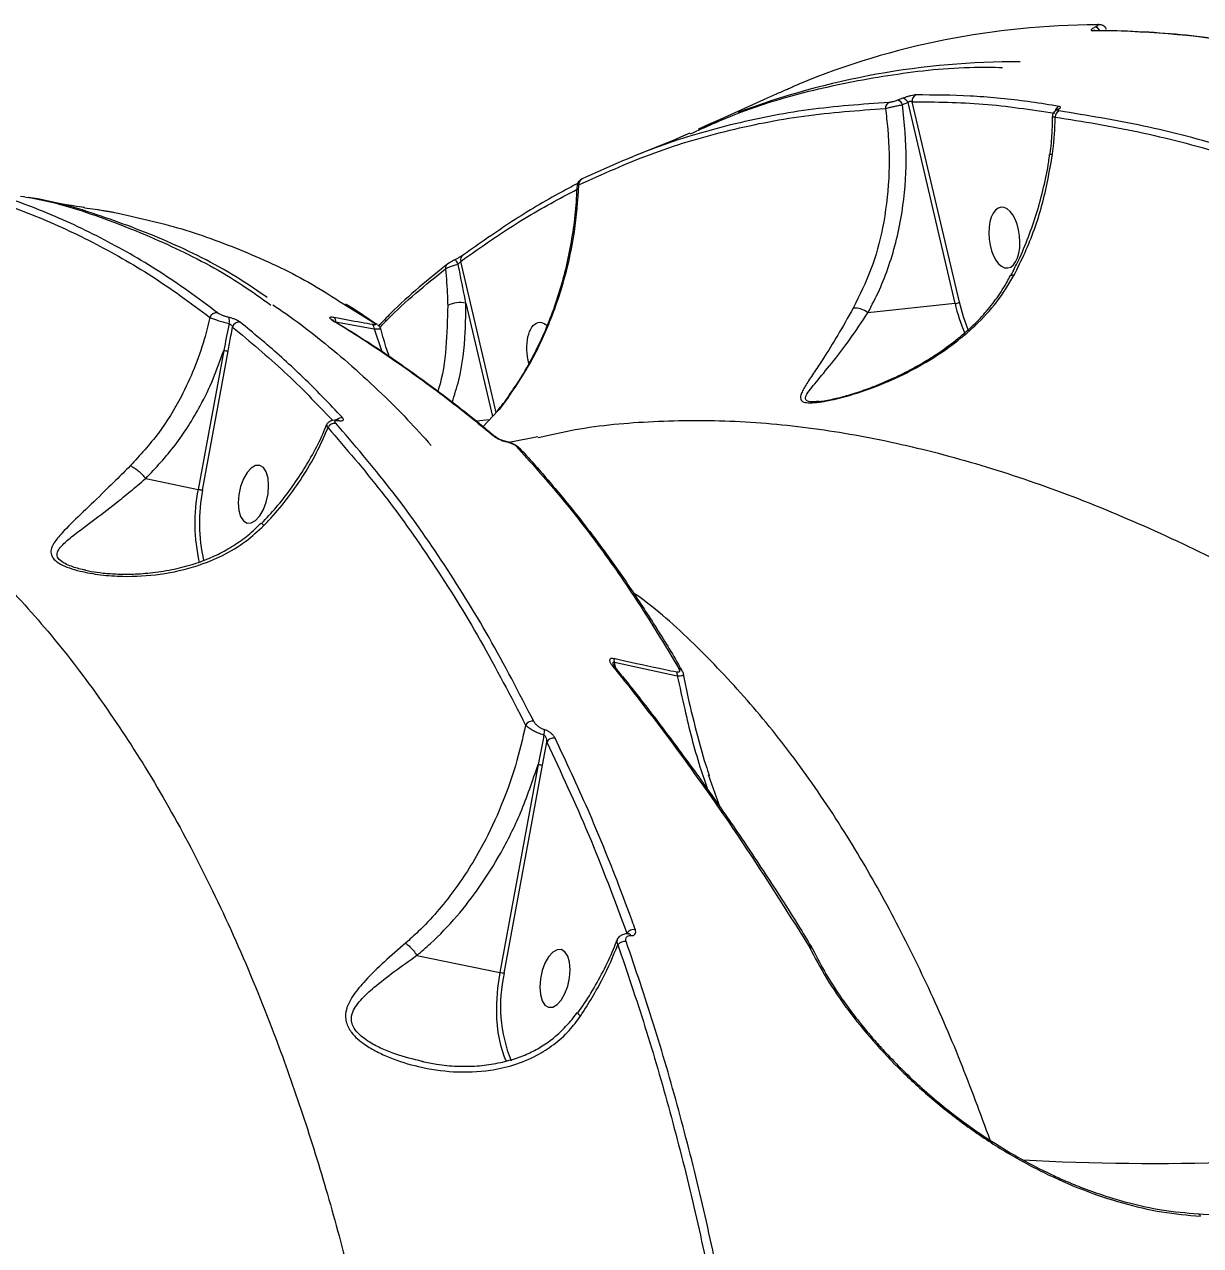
# Model space of a CAD drawing. Header units: millimetres. Extents: x -8422 to 28150, y -6982 to 5510.
# Drawn here: x 2773.4 to 2952.8, y 1674.9 to 1861.1 of the extents above; entities that cross this region are included whole.
import ezdxf

# ---------------------------------------------------------------- set-up
doc = ezdxf.new("R2010")
doc.units = ezdxf.units.MM
doc.layers.add('DIKOM_ОБЪЕКТ', color=7, linetype='Continuous')
doc.layers.add('DIKOM_РАЗМЕР_ОБЪЕКТА', color=7, linetype='Continuous')
doc.styles.add('style1', font='arial.ttf', dxfattribs={"width": 0.8})
doc.dimstyles.new('1-50', dxfattribs={"dimtxt": 300, "dimasz": 200, "dimexe": 100, "dimexo": 0, "dimgap": 100, "dimtad": 1, "dimdec": 0, "dimtxsty": 'style1', "dimcen": 0, "dimclrd": 7, "dimclre": 7, "dimadec": 1, "dimazin": 2, "dimtfac": 1, "dimtdec": 0, "dimtmove": 1, "dimatfit": 3, "dimfxl": 0, "dimlwd": 25, "dimlwe": 18, "dimarcsym": 0})

# ---------------------------------------------------------------- blocks, each defined once
blk = doc.blocks.new('*D1')
at = {"layer": 'Defpoints', "color": 0, "transparency": 16777216}
for p in [(-5348.28, 1737.01), (6047.45, 1360.22), (6047.45, -3315.33)]:
    blk.add_point(p, dxfattribs=at)
at = {"layer": 'DIKOM_РАЗМЕР_ОБЪЕКТА', "color": 7, "lineweight": 18, "transparency": 16777216}
for p, q in [((-5348.28, 1737.01), (-5348.28, -3415.33)), ((6047.45, 1360.22), (6047.45, -3415.33))]:
    blk.add_line(p, q, dxfattribs=at)
at = {"layer": 'DIKOM_РАЗМЕР_ОБЪЕКТА', "color": 7, "lineweight": 25, "transparency": 16777216}
blk.add_line((-5148.28, -3315.33), (5847.45, -3315.33), dxfattribs=at)
at = {"layer": 'DIKOM_РАЗМЕР_ОБЪЕКТА', "color": 7, "transparency": 16777216}
for points in [[(-5148.28, -3282), (-5148.28, -3348.67), (-5348.28, -3315.33)], [(5847.45, -3282), (5847.45, -3348.67), (6047.45, -3315.33)]]:
    blk.add_solid(points, dxfattribs=at)
at = {"layer": 'DIKOM_РАЗМЕР_ОБЪЕКТА', "color": 0, "transparency": 16777216, "insert": (349.59, -3062.16), "char_height": 300, "attachment_point": 5, "style": 'style1'}
blk.add_mtext('11400', dxfattribs=at)

msp = doc.modelspace()

# ---------------------------------------------------------------- linework, layer by layer
at = {"layer": 'DIKOM_ОБЪЕКТ', "color": 7, "linetype": 'Continuous', "lineweight": 15}
for p, q in [((2936.73, 1860.67), (2936.69, 1860.65)), ((2937.17, 1861.09), (2937.25, 1861.09)), ((2938.36, 1860.35), (2938.34, 1860.38)), ((2936.64, 1860.19), (2936.65, 1860.19)), ((2890.12, 1851.39), (2890.2, 1851.43)), ((2890.12, 1851.39), (2890.2, 1851.43)), ((2876.17, 1845.13), (2886.7, 1849.88)), ((2886.7, 1849.88), (2888.07, 1850.49)), ((2907.36, 1849.84), (2906.57, 1849.52)), ((2907.32, 1848.86), (2908.11, 1849.17)), ((2908.11, 1849.17), (2915.32, 1818.53)), ((2915.99, 1818.72), (2908.79, 1849.3)), ((2782.51, 1833.14), (2784.54, 1832.85)), ((2845.34, 1801.91), (2839.91, 1824.95)), ((2923.9, 1822.73), (2923.9, 1822.74)), ((2822.03, 1818.48), (2826.85, 1815.49)), ((2840.7, 1818.59), (2844.77, 1801.3)), ((2915.32, 1818.53), (2902.03, 1817.1)), ((2820.45, 1815.96), (2820.97, 1815.63)), ((2820.83, 1815.72), (2826.71, 1814.66)), ((2826.71, 1814.66), (2827.87, 1811.22)), ((2803.77, 1811.39), (2799.86, 1790.19)), ((2800.53, 1790.08), (2804.44, 1811.28)), ((2894.6, 1803.61), (2894.36, 1803.59)), ((2821.16, 1800.77), (2821.19, 1800.76)), ((2844.32, 1800.81), (2842.31, 1800.6)), ((2843.35, 1799.77), (2845.57, 1802.16)), ((2846.82, 1797.52), (2846.81, 1797.52)), ((2847.29, 1797.39), (2851.68, 1798.27)), ((2791.86, 1791.83), (2799.86, 1790.19)), ((2863.36, 1763.84), (2872.96, 1761.78)), ((2863.59, 1762.86), (2863.36, 1763.84)), ((2852.39, 1748.14), (2853.03, 1751.66)), ((2851.72, 1748.25), (2845.88, 1716.53)), ((2846.55, 1716.42), (2852.39, 1748.14)), ((2879.49, 1741.68), (2877.73, 1746.68)), ((2892.96, 1720.65), (2892.98, 1720.62)), ((2892.98, 1720.62), (2893.12, 1720.37)), ((2833.23, 1719.13), (2845.88, 1716.53)), ((2893.38, 1720.46), (2893.4, 1720.43)), ((2952.43, 1679.71), (2954.93, 1679.58))]:
    msp.add_line(p, q, dxfattribs=at)
at = {"layer": 'DIKOM_ОБЪЕКТ', "color": 7, "linetype": 'Continuous', "lineweight": 15, "flags": 128}
for points in [[(2937.25, 1861.09), (2937.11, 1861.07), (2936.96, 1861.02)], [(2936.64, 1860.19), (2936.51, 1860.18), (2936.35, 1860.13)], [(2879.85, 1846.72), (2877.74, 1845.83), (2876.17, 1845.13)], [(2929.83, 1841.24), (2929.83, 1841.24), (2929.83, 1841.24)], [(2839.51, 1824.54), (2839.43, 1824.7), (2839.35, 1824.85), (2839.27, 1824.98), (2839.19, 1825.09), (2839.13, 1825.17), (2839.08, 1825.21), (2839.04, 1825.23), (2839.01, 1825.21)], [(2917.34, 1814.51), (2916.6, 1816.52), (2915.99, 1818.72)], [(2820.22, 1816.07), (2820.35, 1816.03), (2820.47, 1815.98)], [(2821.19, 1800.76), (2821.27, 1800.74), (2821.38, 1800.67)], [(2846.94, 1797.44), (2846.85, 1797.51), (2846.82, 1797.52)], [(2810.61, 1790.76), (2810.52, 1791.9), (2810.24, 1792.84), (2809.81, 1793.5), (2809.26, 1793.84), (2808.62, 1793.81), (2807.96, 1793.44), (2807.33, 1792.74), (2806.78, 1791.77), (2806.34, 1790.62), (2806.07, 1789.37), (2805.98, 1788.12), (2806.07, 1786.98), (2806.34, 1786.04), (2806.78, 1785.38), (2807.33, 1785.05), (2807.96, 1785.07), (2808.62, 1785.44), (2809.26, 1786.14), (2809.81, 1787.11), (2810.24, 1788.26), (2810.52, 1789.52), (2810.61, 1790.76)], [(2856.6, 1716.94), (2856.51, 1718.08), (2856.23, 1719.02), (2855.8, 1719.68), (2855.25, 1720.01), (2854.61, 1719.99), (2853.95, 1719.62), (2853.32, 1718.92), (2852.77, 1717.95), (2852.33, 1716.8), (2852.06, 1715.54), (2851.97, 1714.3), (2852.06, 1713.16), (2852.33, 1712.22), (2852.77, 1711.56), (2853.32, 1711.22), (2853.95, 1711.25), (2854.61, 1711.62), (2855.25, 1712.32), (2855.8, 1713.29), (2856.23, 1714.44), (2856.51, 1715.69), (2856.6, 1716.94)], [(2845.88, 1716.53), (2845.54, 1714.14), (2845.37, 1711.78), (2845.39, 1709.51), (2845.59, 1707.37), (2845.97, 1705.42), (2846.53, 1703.68), (2846.83, 1702.99)]]:
    msp.add_lwpolyline(points, dxfattribs=at)
at = {"layer": 'DIKOM_ОБЪЕКТ', "color": 7, "linetype": 'Continuous', "lineweight": 15}
for centre, radius, start, end in [((2937.08, 1741.4), 119.62, 90.0559, 112.3912), ((2936.51, 1859.76), 0.916, 28.3038, 78.4388), ((2936.55, 1859.77), 0.927, 27.2125, 78.2805), ((2935.72, 1711.29), 148.84, 80.9028, 89.7559), ((2924.68, 1734.89), 120.49, 89.7281, 110.6484), ((2905.68, 1848.3), 0.977, 114.7213, 181.9384), ((2906.4, 1848.57), 0.967, 17.2771, 79.6049), ((2907.19, 1848.88), 0.969, 17.4388, 79.6846), ((2909.79, 1849.42), 1.01, 114.9934, 187.1348), ((2931.57, 1847.65), 1.01, 112.749, 167.0191), ((2931.64, 1846.95), 1.05, 115.0214, 178.4606), ((2931.21, 1847.53), 0.653, 92.6381, 121.3323), ((2930, 1840.07), 1.18, 80.1854, 98.47), ((2858.79, 1836.74), 0.852, 113.8022, 188.3788), ((2840.66, 1825.22), 0.789, 114.4492, 199.6506), ((2838.41, 1823.96), 0.813, 129.6536, 190.9573), ((2924.17, 1822.42), 0.418, 70.0615, 129.4482), ((2839.86, 1814.09), 4.58, 79.4077, 114.9323), ((2900.06, 1814.79), 3.04, 49.6721, 95.0644), ((2915.13, 1820.45), 1.93, 275.5776, 296.1969), ((2940.88, 1824.4), 26.22, 192.9331, 203.2522), ((2802.66, 1816.07), 1.06, 82.8066, 160.9977), ((2803.37, 1815.87), 1.27, 341.3425, 25.65), ((2806.12, 1814.63), 1.07, 82.8391, 163.2292), ((2820.01, 1815.83), 0.832, 352.7416, 41.5237), ((2825.87, 1814.75), 0.845, 353.8658, 42.2573), ((2826.73, 1814.74), 0.751, 55.2009, 81.0604), ((2805.78, 1821), 9.82, 258.1894, 262.1573), ((2821.75, 1800.02), 1.06, 81.4206, 134.3031), ((2820.7, 1799.14), 1.12, 82.4847, 156.9229), ((2844.94, 1797.69), 0.604, 50.5785, 84.2972), ((2848.24, 1796.07), 0.726, 43.5156, 81.2118), ((2825.28, 1785.01), 25.94, 168.483, 193.2695), ((2826.02, 1785.07), 25.97, 168.8757, 192.7218), ((2862.24, 1763.94), 1.12, 354.9335, 22.5103), ((2863.03, 1762.76), 0.523, 38.7762, 87.8119), ((2871.83, 1761.85), 1.14, 356.4917, 23.8756), ((2873.1, 1762.18), 0.678, 31.0787, 82.1343), ((2850.87, 1753.59), 1.25, 81.3332, 147.9705), ((2850.96, 1753.27), 1.72, 342.822, 9.9543), ((2854.11, 1751.03), 1.25, 81.1107, 149.6242), ((2853.73, 1757.87), 9.82, 258.1915, 262.157), ((2866.34, 1721.73), 1.33, 80.307, 144.297), ((2864.94, 1719.91), 1.34, 80.4839, 141.9916), ((2865.43, 1721.96), 0.483, 22.8845, 83.2406), ((2893, 1720.19), 0.466, 35.7277, 95.0667), ((2893.03, 1720.17), 0.449, 36.068, 96.3698), ((2847.65, 1724.95), 8.6, 258.1609, 262.6914), ((2868.56, 1711.4), 22.57, 167.1465, 201.7433), ((2946.09, 2090.59), 403.18, 267.0955, 285.451)]:
    msp.add_arc(centre, radius, start, end, dxfattribs=at)
at = {"layer": 'DIKOM_ОБЪЕКТ', "color": 7, "linetype": 'Continuous', "lineweight": 15, "extrusion": (0, 0, -1)}
msp.add_ellipse((2922.85, 1828.59), major_axis=(0.51, -4.64), ratio=0.500512, dxfattribs=at)
for start_param, end_param in [(1.265961, 3.074287), (3.074287, 3.663027)]:
    msp.add_ellipse((2852.38, 1811.03), major_axis=(0.51, -4.64), ratio=0.500512, start_param=start_param, end_param=end_param, dxfattribs=at)
at = {"layer": 'DIKOM_ОБЪЕКТ', "color": 7, "linetype": 'Continuous', "lineweight": 15}
for points, knots in [([(2936.69, 1860.65), (2936.61, 1860.62), (2936.4, 1860.52), (2936.17, 1860.37), (2936.06, 1860.24), (2936.11, 1860.15), (2936.27, 1860.13), (2936.35, 1860.13)], [0, 0, 0, 0, 0.140784, 0.355282, 0.570039, 0.784959, 1, 1, 1, 1]), ([(2936.96, 1861.02), (2937.02, 1861.02), (2937.12, 1861.01), (2937.16, 1860.95), (2937.08, 1860.87), (2936.93, 1860.77), (2936.79, 1860.7), (2936.73, 1860.67)], [0, 0, 0, 0, 0.214307, 0.428448, 0.642931, 0.857703, 1, 1, 1, 1]), ([(2937.25, 1861.08), (2937.3, 1861.08), (2937.44, 1861.09), (2937.71, 1861.04), (2938.03, 1860.87), (2938.27, 1860.64), (2938.33, 1860.45), (2938.35, 1860.38)], [0, 0, 0, 0, 0.112231, 0.350743, 0.603807, 0.853236, 1, 1, 1, 1]), ([(2936.64, 1860.19), (2937.77, 1860.18), (2941.03, 1860.15), (2946.49, 1859.87), (2953.03, 1859.28), (2957.44, 1858.63), (2959.64, 1858.31)], [0, 0, 0, 0, 0.149903, 0.434026, 0.718205, 1, 1, 1, 1]), ([(2874.99, 1844.42), (2877.28, 1845.46), (2883.32, 1848.2), (2893.61, 1851.24), (2905.77, 1853.57), (2915.41, 1854.64), (2921.15, 1854.56), (2922.57, 1854.53)], [0, 0, 0, 0, 0.15698, 0.415055, 0.665848, 0.916834, 1, 1, 1, 1]), ([(2888.07, 1850.49), (2888.09, 1850.49), (2888.21, 1850.55), (2888.48, 1850.67), (2888.92, 1850.86), (2889.34, 1851.05), (2889.76, 1851.23), (2890, 1851.34), (2890.12, 1851.39)], [0, 0, 0, 0, 0.039242, 0.287226, 0.495201, 0.671018, 0.835313, 1, 1, 1, 1]), ([(2890.2, 1851.43), (2890.28, 1851.47), (2890.44, 1851.54), (2890.71, 1851.66), (2890.98, 1851.78), (2891.25, 1851.89), (2891.42, 1851.97), (2891.5, 1852), (2891.51, 1852.01)], [0, 0, 0, 0, 0.167318, 0.334453, 0.509129, 0.713043, 0.95776, 1, 1, 1, 1]), ([(2905.27, 1849.19), (2901.14, 1848.9), (2892.87, 1848.31), (2880.95, 1845.91), (2869.39, 1842.48), (2862.09, 1839.17), (2858.44, 1837.52)], [0, 0, 0, 0, 0.248477, 0.496954, 0.748477, 1, 1, 1, 1]), ([(2906.57, 1849.52), (2906.5, 1849.49), (2906.34, 1849.43), (2906.05, 1849.34), (2905.75, 1849.26), (2905.47, 1849.21), (2905.34, 1849.2), (2905.27, 1849.19)], [0, 0, 0, 0, 0.179845, 0.380127, 0.581229, 0.79072, 1, 1, 1, 1]), ([(2909.36, 1850.34), (2909.26, 1850.33), (2909.06, 1850.32), (2908.62, 1850.23), (2908.15, 1850.11), (2907.71, 1849.97), (2907.47, 1849.88), (2907.36, 1849.84)], [0, 0, 0, 0, 0.213173, 0.426506, 0.630608, 0.828935, 1, 1, 1, 1]), ([(2908.11, 1849.17), (2908.14, 1849.2), (2908.2, 1849.26), (2908.29, 1849.32), (2908.38, 1849.36), (2908.45, 1849.37), (2908.54, 1849.38), (2908.61, 1849.38), (2908.7, 1849.35), (2908.75, 1849.32), (2908.79, 1849.3)], [0, 0, 0, 0, 0.179337, 0.319158, 0.369019, 0.516534, 0.556435, 0.716554, 0.765651, 1, 1, 1, 1]), ([(2908.79, 1849.3), (2912.4, 1849.27), (2919.62, 1849.2), (2926.9, 1848.1), (2930.54, 1847.54)], [0, 0, 0, 0, 0.499357, 1, 1, 1, 1]), ([(2931.18, 1848.58), (2930.83, 1848.64), (2929.07, 1848.94), (2924.55, 1849.61), (2917.61, 1850.29), (2912.12, 1850.32), (2909.36, 1850.34)], [0, 0, 0, 0, 0.048064, 0.240324, 0.619881, 1, 1, 1, 1]), ([(2857.94, 1836.62), (2861.54, 1838.25), (2868.74, 1841.52), (2880.23, 1844.95), (2892.17, 1847.38), (2900.52, 1847.97), (2904.7, 1848.27)], [0, 0, 0, 0, 0.248475, 0.496951, 0.748475, 1, 1, 1, 1]), ([(2904.7, 1848.27), (2904.83, 1847.23), (2905.28, 1843.63), (2905.38, 1837.47), (2904.47, 1830.28), (2902.66, 1823.6), (2900.75, 1819.76), (2899.79, 1817.81)], [0, 0, 0, 0, 0.095305, 0.32894, 0.568011, 0.781793, 1, 1, 1, 1]), ([(2902.03, 1817.1), (2902.63, 1818.26), (2903.85, 1820.57), (2905.3, 1824.34), (2906.47, 1828.31), (2907.52, 1833.64), (2908.13, 1840.49), (2907.59, 1846.04), (2907.32, 1848.86)], [0, 0, 0, 0, 0.126404, 0.252813, 0.382977, 0.513146, 0.753573, 1, 1, 1, 1]), ([(2904.7, 1848.27), (2904.84, 1848.31), (2905.11, 1848.38), (2905.71, 1848.52), (2906.36, 1848.66), (2906.91, 1848.78), (2907.21, 1848.83), (2907.32, 1848.86)], [0, 0, 0, 0, 0.219343, 0.438822, 0.656038, 0.873303, 1, 1, 1, 1]), ([(2930.24, 1847.07), (2930.24, 1847.16), (2930.25, 1847.36), (2930.38, 1847.63), (2930.57, 1847.87), (2930.74, 1848.01), (2930.85, 1848.07), (2930.87, 1848.08)], [0, 0, 0, 0, 0.199003, 0.439391, 0.673123, 0.929019, 1, 1, 1, 1]), ([(2930.86, 1848.08), (2930.87, 1848.08), (2930.88, 1848.09), (2930.88, 1848.09), (2930.87, 1848.09)], [0, 0, 0, 0, 0.280862, 1, 1, 1, 1]), ([(2931.2, 1847.9), (2931.17, 1847.9), (2931.08, 1847.92), (2931, 1847.97), (2931.01, 1848.06), (2931.12, 1848.14), (2931.18, 1848.18)], [0, 0, 0, 0, 0.108493, 0.398408, 0.699579, 1, 1, 1, 1]), ([(2931.18, 1848.18), (2931.25, 1848.23), (2931.41, 1848.34), (2931.42, 1848.48), (2931.31, 1848.55), (2931.2, 1848.57), (2931.18, 1848.58)], [0, 0, 0, 0, 0.305373, 0.611474, 0.912601, 1, 1, 1, 1]), ([(2983.82, 1832.32), (2979.34, 1834.21), (2970.4, 1838), (2957.15, 1842.36), (2944.03, 1845.82), (2935.48, 1847.2), (2931.2, 1847.9)], [0, 0, 0, 0, 0.248617, 0.497233, 0.748617, 1, 1, 1, 1]), ([(2929.82, 1841.24), (2929.83, 1841.3), (2930, 1842.37), (2930.16, 1844.31), (2930.19, 1846.2), (2930.21, 1847.07)], [0, 0, 0, 0, 0.030398, 0.55423, 1, 1, 1, 1]), ([(2930.2, 1841.24), (2930.37, 1842.89), (2930.57, 1844.8), (2930.59, 1846.72), (2930.59, 1846.97)], [0, 0, 0, 0, 0.866637, 1, 1, 1, 1]), ([(2930.25, 1847.07), (2930.24, 1847.06), (2930.21, 1847.02), (2930.35, 1846.99), (2930.53, 1846.98), (2930.59, 1846.97)], [0, 0, 0, 0, 0.158076, 0.717935, 1, 1, 1, 1]), ([(2930.59, 1846.97), (2934.82, 1846.29), (2943.27, 1844.92), (2956.31, 1841.5), (2969.59, 1837.14), (2978.62, 1833.32), (2983.14, 1831.41)], [0, 0, 0, 0, 0.248615, 0.49723, 0.748615, 1, 1, 1, 1]), ([(2867.38, 1841.44), (2869.42, 1842.25), (2871.93, 1843.24), (2874.44, 1844.36), (2874.93, 1844.58)], [0, 0, 0, 0, 0.808085, 1, 1, 1, 1]), ([(2923.83, 1822.78), (2924.22, 1823.54), (2925.22, 1825.44), (2926.55, 1828.66), (2927.85, 1832.4), (2928.87, 1836.25), (2929.51, 1839.21), (2929.71, 1840.89), (2929.76, 1841.25)], [0, 0, 0, 0, 0.134413, 0.336423, 0.539247, 0.742453, 0.945447, 1, 1, 1, 1]), ([(2924.31, 1822.81), (2924.89, 1823.97), (2926.59, 1827.38), (2928.8, 1833.51), (2929.73, 1838.64), (2930.2, 1841.24)], [0, 0, 0, 0, 0.203549, 0.596838, 1, 1, 1, 1]), ([(2760.16, 1836.53), (2763.37, 1835.69), (2769.79, 1834.02), (2779.16, 1830.26), (2788.33, 1825.56), (2795.8, 1820.82), (2800.17, 1817.53), (2801.65, 1816.41)], [0, 0, 0, 0, 0.220311, 0.440622, 0.663085, 0.885547, 1, 1, 1, 1]), ([(2802.79, 1817.12), (2801.3, 1818.24), (2796.95, 1821.52), (2789.52, 1826.24), (2780.37, 1830.94), (2770.95, 1834.74), (2764.45, 1836.43), (2761.2, 1837.28)], [0, 0, 0, 0, 0.114454, 0.334765, 0.555076, 0.777537, 1, 1, 1, 1]), ([(2857.76, 1836.84), (2856.93, 1836.4), (2853.55, 1834.63), (2847.7, 1831.13), (2842.79, 1827.67), (2840.33, 1825.94)], [0, 0, 0, 0, 0.14, 0.569681, 1, 1, 1, 1]), ([(2847.37, 1804.64), (2847.75, 1805.18), (2848.87, 1806.75), (2850.5, 1809.57), (2852.26, 1813.06), (2853.8, 1816.73), (2855.09, 1820.53), (2856.14, 1824.43), (2856.93, 1828.42), (2857.49, 1832.48), (2857.63, 1835.2), (2857.71, 1836.56)], [0, 0, 0, 0, 0.06042, 0.176259, 0.292843, 0.410059, 0.527772, 0.645185, 0.763343, 0.881792, 1, 1, 1, 1]), ([(2847.52, 1804.7), (2848.23, 1805.76), (2850.37, 1808.96), (2853.33, 1814.88), (2855.84, 1822.17), (2857.43, 1829.49), (2857.77, 1834.23), (2857.94, 1836.62)], [0, 0, 0, 0, 0.116112, 0.348861, 0.587347, 0.791863, 1, 1, 1, 1]), ([(2857.72, 1836.56), (2857.71, 1836.59), (2857.7, 1836.71), (2857.77, 1836.9), (2857.88, 1837.1), (2858, 1837.25), (2858.12, 1837.34), (2858.2, 1837.4), (2858.3, 1837.45), (2858.36, 1837.49), (2858.43, 1837.52), (2858.44, 1837.52)], [0, 0, 0, 0, 0.058251, 0.238738, 0.392009, 0.521279, 0.625014, 0.702641, 0.787725, 0.968011, 1, 1, 1, 1]), ([(2857.71, 1836.56), (2857.72, 1836.57), (2857.75, 1836.58), (2857.89, 1836.61), (2857.94, 1836.62)], [0, 0, 0, 0, 0.6344, 1, 1, 1, 1]), ([(2772.77, 1834.9), (2773.33, 1834.81), (2777.7, 1834.13), (2785.64, 1831.6), (2796.4, 1827.17), (2804.84, 1822.68), (2809.53, 1819.32), (2810.95, 1818.3)], [0, 0, 0, 0, 0.040773, 0.323485, 0.605965, 0.880474, 1, 1, 1, 1]), ([(2810.38, 1819.45), (2809, 1820.4), (2804.28, 1823.65), (2795.85, 1827.89), (2785.08, 1831.98), (2777.74, 1834.19), (2773.93, 1834.71), (2773.92, 1834.71)], [0, 0, 0, 0, 0.121573, 0.413592, 0.705605, 0.99854, 1, 1, 1, 1]), ([(2774.27, 1834.68), (2774.74, 1834.59), (2777.38, 1834.05), (2780.15, 1833.54), (2782.38, 1833.22), (2782.52, 1833.2)], [0, 0, 0, 0, 0.167329, 0.948419, 1, 1, 1, 1]), ([(2839.91, 1824.95), (2843.14, 1827.23), (2848.95, 1831.33), (2854.98, 1834.52), (2857.67, 1835.95)], [0, 0, 0, 0, 0.554579, 1, 1, 1, 1]), ([(2784.54, 1832.85), (2784.65, 1832.84), (2784.85, 1832.8), (2785.3, 1832.72), (2785.7, 1832.66), (2785.93, 1832.62), (2786, 1832.61)], [0, 0, 0, 0, 0.292726, 0.584951, 0.881968, 1, 1, 1, 1]), ([(2786, 1832.61), (2786.07, 1832.6), (2786.26, 1832.57), (2786.56, 1832.52), (2786.85, 1832.47), (2786.97, 1832.45), (2787.03, 1832.43)], [0, 0, 0, 0, 0.183582, 0.462659, 0.731032, 1, 1, 1, 1]), ([(2787.03, 1832.43), (2790.49, 1831.67), (2797.4, 1830.14), (2807.47, 1826.36), (2815.71, 1822.53), (2820.45, 1819.49), (2822.03, 1818.48)], [0, 0, 0, 0, 0.284708, 0.569415, 0.857291, 1, 1, 1, 1]), ([(2837.9, 1824.58), (2837.92, 1824.6), (2838.09, 1824.74), (2838.42, 1824.92), (2838.83, 1825.14), (2839.03, 1825.22), (2839.08, 1825.25)], [0, 0, 0, 0, 0.098761, 0.549743, 0.887174, 1, 1, 1, 1]), ([(2840.33, 1825.94), (2840.24, 1825.88), (2840.06, 1825.75), (2839.65, 1825.52), (2839.29, 1825.34), (2839.07, 1825.24), (2839.01, 1825.21)], [0, 0, 0, 0, 0.292731, 0.584932, 0.881972, 1, 1, 1, 1]), ([(2839.51, 1824.54), (2839.53, 1824.56), (2839.6, 1824.62), (2839.7, 1824.73), (2839.82, 1824.86), (2839.88, 1824.92), (2839.91, 1824.95)], [0, 0, 0, 0, 0.12627, 0.436639, 0.726251, 1, 1, 1, 1]), ([(2838.08, 1824.69), (2835.06, 1822.27), (2831.37, 1819.32), (2828.03, 1815.77), (2827.42, 1815.13)], [0, 0, 0, 0, 0.819188, 1, 1, 1, 1]), ([(2827.59, 1814.9), (2827.96, 1815.29), (2831.09, 1818.61), (2834.56, 1821.37), (2837.61, 1823.8)], [0, 0, 0, 0, 0.117958, 1, 1, 1, 1]), ([(2837.61, 1823.8), (2837.73, 1823.87), (2837.95, 1824), (2838.5, 1824.22), (2839.05, 1824.41), (2839.39, 1824.5), (2839.51, 1824.54)], [0, 0, 0, 0, 0.278377, 0.556658, 0.837885, 1, 1, 1, 1]), ([(2837.61, 1823.8), (2837.72, 1822.41), (2837.87, 1820.54), (2837.92, 1818.71), (2837.93, 1818.24)], [0, 0, 0, 0, 0.746822, 1, 1, 1, 1]), ([(2840.7, 1818.59), (2840.4, 1820.16), (2840.01, 1822.15), (2839.6, 1824.13), (2839.51, 1824.54)], [0, 0, 0, 0, 0.793942, 1, 1, 1, 1]), ([(2899.79, 1817.81), (2898.99, 1816.4), (2897.39, 1813.58), (2895.46, 1810.47), (2893.86, 1808.08), (2892.66, 1806.29), (2891.87, 1804.89), (2891.63, 1803.96), (2892.11, 1803.48), (2893.15, 1803.35), (2894.55, 1803.46), (2896.08, 1803.73), (2898.63, 1804.31), (2902.28, 1805.44), (2906.76, 1807.31), (2910.98, 1809.54), (2914.9, 1812.13), (2918.54, 1815.18), (2921.84, 1818.7), (2923.49, 1821.44), (2924.31, 1822.81)], [0, 0, 0, 0, 0.083171, 0.166452, 0.223547, 0.280755, 0.337626, 0.384009, 0.415799, 0.442854, 0.469841, 0.494248, 0.518727, 0.589429, 0.660399, 0.727083, 0.793946, 0.860515, 0.930332, 1, 1, 1, 1]), ([(2894.36, 1803.57), (2894.45, 1803.58), (2894.81, 1803.61), (2895.64, 1803.74), (2896.87, 1803.99), (2898.44, 1804.38), (2900.43, 1804.97), (2902.85, 1805.82), (2905.63, 1806.98), (2908.62, 1808.44), (2911.58, 1810.15), (2914.46, 1812.11), (2916.96, 1814.13), (2919.22, 1816.27), (2921.1, 1818.49), (2922.66, 1820.69), (2923.44, 1822.16), (2923.78, 1822.79)], [0, 0, 0, 0, 0.01118, 0.043055, 0.08012, 0.124493, 0.17941, 0.253037, 0.334168, 0.423151, 0.521058, 0.609908, 0.703871, 0.780195, 0.861498, 0.939987, 1, 1, 1, 1]), ([(2811.27, 1818.32), (2811.92, 1817.88), (2814.22, 1816.34), (2818.05, 1813.41), (2822.76, 1809.52), (2827.35, 1805.32), (2831.58, 1801.13), (2834.22, 1798.2), (2835.42, 1796.88)], [0, 0, 0, 0, 0.077056, 0.268764, 0.460104, 0.651295, 0.842552, 1, 1, 1, 1]), ([(2822.34, 1818.49), (2822.58, 1818.35), (2824.17, 1817.41), (2825.73, 1816.33), (2827.05, 1815.4)], [0, 0, 0, 0, 0.148178, 1, 1, 1, 1]), ([(2837.93, 1818.24), (2837.88, 1816.09), (2837.79, 1811.75), (2837.14, 1807.38), (2836.47, 1805.28), (2836.43, 1805.16)], [0, 0, 0, 0, 0.480502, 0.970362, 1, 1, 1, 1]), ([(2838.61, 1803.49), (2838.97, 1804.59), (2840.06, 1807.97), (2840.67, 1813.11), (2840.69, 1817.11), (2840.7, 1818.59)], [0, 0, 0, 0, 0.233893, 0.717562, 1, 1, 1, 1]), ([(2801.65, 1816.41), (2801.38, 1815.29), (2800.73, 1812.63), (2799.29, 1808.56), (2797.04, 1803.71), (2793.9, 1798.57), (2790.98, 1795.39), (2789.5, 1793.77)], [0, 0, 0, 0, 0.130167, 0.308139, 0.488274, 0.74085, 1, 1, 1, 1]), ([(2801.65, 1816.41), (2801.7, 1816.39), (2801.87, 1816.31), (2802.31, 1816.14), (2803.02, 1815.9), (2803.8, 1815.66), (2804.31, 1815.53), (2804.57, 1815.46)], [0, 0, 0, 0, 0.078093, 0.313977, 0.543215, 0.771092, 1, 1, 1, 1]), ([(2804.51, 1816.42), (2804.36, 1816.46), (2804.05, 1816.54), (2803.58, 1816.7), (2803.17, 1816.89), (2802.91, 1817.03), (2802.81, 1817.1), (2802.79, 1817.12)], [0, 0, 0, 0, 0.226344, 0.452725, 0.682398, 0.920781, 1, 1, 1, 1]), ([(2806.26, 1815.69), (2806.23, 1815.71), (2806.13, 1815.79), (2805.87, 1815.94), (2805.45, 1816.13), (2804.97, 1816.3), (2804.66, 1816.38), (2804.51, 1816.42)], [0, 0, 0, 0, 0.079548, 0.319468, 0.549769, 0.774823, 1, 1, 1, 1]), ([(2821.91, 1801.07), (2821.65, 1801.35), (2820.38, 1802.72), (2817.2, 1806.01), (2812.27, 1810.73), (2808.26, 1814.04), (2806.26, 1815.69)], [0, 0, 0, 0, 0.050769, 0.253855, 0.626697, 1, 1, 1, 1]), ([(2820.63, 1816.38), (2820.51, 1816.4), (2820.28, 1816.44), (2820.04, 1816.44), (2819.91, 1816.39), (2819.91, 1816.31), (2820.03, 1816.19), (2820.16, 1816.1), (2820.22, 1816.07)], [0, 0, 0, 0, 0.164342, 0.329161, 0.489739, 0.661609, 0.861369, 1, 1, 1, 1]), ([(2820.22, 1816.07), (2820.56, 1815.86), (2822.29, 1814.81), (2826.78, 1811.96), (2833.65, 1807.23), (2840.17, 1802.26), (2843.93, 1799.17), (2845, 1798.29)], [0, 0, 0, 0, 0.041371, 0.20687, 0.538149, 0.86943, 1, 1, 1, 1]), ([(2820.39, 1816.02), (2820.39, 1816.02), (2820.39, 1816.03), (2820.41, 1816.01), (2820.45, 1815.99), (2820.46, 1815.98)], [0, 0, 0, 0, 0.18967, 0.789402, 1, 1, 1, 1]), ([(2826.5, 1815.32), (2825.91, 1815.42), (2823.96, 1815.76), (2822, 1816.12), (2820.63, 1816.38)], [0, 0, 0, 0, 0.299631, 1, 1, 1, 1]), ([(2820.97, 1815.63), (2822.43, 1814.74), (2825.89, 1812.62), (2831.31, 1808.94), (2837.22, 1804.63), (2841.85, 1801.04), (2844.49, 1798.81), (2845.2, 1798.21)], [0, 0, 0, 0, 0.178447, 0.422956, 0.667095, 0.910982, 1, 1, 1, 1]), ([(2894.36, 1803.59), (2894.13, 1803.56), (2893.47, 1803.5), (2892.72, 1803.61), (2892.39, 1804.01), (2892.7, 1804.73), (2893.42, 1805.71), (2894.78, 1807.31), (2896.74, 1809.67), (2899.31, 1813.03), (2901.11, 1815.74), (2902.03, 1817.1)], [0, 0, 0, 0, 0.028077, 0.080294, 0.143398, 0.227985, 0.324068, 0.420333, 0.619463, 0.807597, 1, 1, 1, 1]), ([(2804.57, 1815.46), (2804.55, 1815.38), (2804.29, 1814.02), (2804.02, 1812.67), (2803.77, 1811.39)], [0, 0, 0, 0, 0.060794, 1, 1, 1, 1]), ([(2804.44, 1811.28), (2804.58, 1812.06), (2804.8, 1813.28), (2805.02, 1814.5), (2805.1, 1814.94)], [0, 0, 0, 0, 0.638903, 1, 1, 1, 1]), ([(2804.57, 1815.46), (2804.61, 1815.45), (2804.66, 1815.43), (2804.76, 1815.37), (2804.87, 1815.29), (2805, 1815.15), (2805.07, 1815.03), (2805.09, 1814.96), (2805.1, 1814.94)], [0, 0, 0, 0, 0.172669, 0.199353, 0.41344, 0.650647, 0.911859, 1, 1, 1, 1]), ([(2805.1, 1814.94), (2807.77, 1812.72), (2813, 1808.39), (2817.93, 1803.25), (2820.34, 1800.73)], [0, 0, 0, 0, 0.512083, 1, 1, 1, 1]), ([(2826.85, 1815.49), (2826.86, 1815.48), (2826.91, 1815.44), (2826.97, 1815.38), (2826.97, 1815.32), (2826.89, 1815.29), (2826.73, 1815.28), (2826.58, 1815.31), (2826.5, 1815.32)], [0, 0, 0, 0, 0.035399, 0.257383, 0.448256, 0.628143, 0.814364, 1, 1, 1, 1]), ([(2826.71, 1814.66), (2826.89, 1814.66), (2827.24, 1814.66), (2827.55, 1814.67), (2827.69, 1814.68), (2827.66, 1814.69), (2827.65, 1814.69)], [0, 0, 0, 0, 0.31287, 0.625859, 0.936692, 1, 1, 1, 1]), ([(2827.15, 1815.35), (2827.24, 1815.29), (2827.39, 1815.18), (2827.58, 1814.94), (2827.63, 1814.76), (2827.66, 1814.69)], [0, 0, 0, 0, 0.406282, 0.752694, 1, 1, 1, 1]), ([(2827.68, 1814.7), (2827.96, 1813.64), (2828.34, 1812.22), (2828.84, 1810.83), (2828.97, 1810.47)], [0, 0, 0, 0, 0.740967, 1, 1, 1, 1]), ([(2791.86, 1791.83), (2793.41, 1793.48), (2796.54, 1796.83), (2799.84, 1802.12), (2802.23, 1807.02), (2803.25, 1809.93), (2803.77, 1811.39)], [0, 0, 0, 0, 0.300144, 0.608219, 0.803096, 1, 1, 1, 1]), ([(2713.99, 1807.44), (2716.6, 1806.95), (2722.61, 1805.82), (2731.73, 1802.69), (2741.44, 1798.26), (2750.9, 1792.58), (2760.09, 1785.67), (2768.79, 1777.7), (2776.99, 1768.71), (2784.68, 1758.79), (2791.98, 1747.76), (2798.87, 1735.61), (2805.3, 1722.37), (2810.75, 1709.24), (2815.34, 1696.49), (2819.19, 1684.31), (2822.68, 1671.6), (2825.82, 1658.4), (2828.58, 1644.77), (2830.97, 1630.7), (2833, 1616.23), (2834.03, 1606.24), (2834.54, 1601.25)], [0, 0, 0, 0, 0.041888, 0.096446, 0.150962, 0.207069, 0.263222, 0.319328, 0.373715, 0.428144, 0.48253, 0.538502, 0.594519, 0.650491, 0.693934, 0.737377, 0.781167, 0.824957, 0.868542, 0.912128, 0.956064, 1, 1, 1, 1]), ([(2845.5, 1802.15), (2846.11, 1802.89), (2846.79, 1803.7), (2847.34, 1804.55), (2847.39, 1804.63)], [0, 0, 0, 0, 0.91002, 1, 1, 1, 1]), ([(2845.57, 1802.16), (2845.6, 1802.19), (2846.34, 1802.98), (2846.94, 1803.86), (2847.52, 1804.7)], [0, 0, 0, 0, 0.034924, 1, 1, 1, 1]), ([(2847.42, 1804.61), (2847.43, 1804.64), (2847.46, 1804.68), (2847.51, 1804.69), (2847.52, 1804.7)], [0, 0, 0, 0, 0.686991, 1, 1, 1, 1]), ([(2819.48, 1800.02), (2819.48, 1800.04), (2819.52, 1800.2), (2819.73, 1800.44), (2820.06, 1800.66), (2820.45, 1800.78), (2820.8, 1800.81), (2821.08, 1800.76), (2821.18, 1800.75)], [0, 0, 0, 0, 0.024145, 0.233566, 0.413534, 0.59805, 0.849969, 1, 1, 1, 1]), ([(2820.85, 1800.26), (2820.8, 1800.32), (2820.7, 1800.46), (2820.75, 1800.61), (2820.95, 1800.69), (2821.2, 1800.69), (2821.35, 1800.67), (2821.38, 1800.67)], [0, 0, 0, 0, 0.237813, 0.475541, 0.713506, 0.951531, 1, 1, 1, 1]), ([(2821.16, 1800.77), (2821.19, 1800.76), (2821.26, 1800.75), (2821.31, 1800.76), (2821.3, 1800.76), (2821.3, 1800.76)], [0, 0, 0, 0, 0.311946, 0.814404, 1, 1, 1, 1]), ([(2821.38, 1800.67), (2821.41, 1800.66), (2821.57, 1800.65), (2821.81, 1800.65), (2822.01, 1800.73), (2822.06, 1800.87), (2821.96, 1801), (2821.91, 1801.07)], [0, 0, 0, 0, 0.047955, 0.285664, 0.523628, 0.761801, 1, 1, 1, 1]), ([(2851.72, 1798.09), (2853.59, 1798.52), (2859.26, 1799.83), (2869.28, 1800.7), (2881.68, 1800.78), (2894.33, 1799.58), (2907.13, 1797.24), (2920.06, 1793.8), (2933.24, 1789.27), (2946.61, 1783.67), (2960.11, 1777.03), (2973.6, 1769.41), (2987.05, 1760.83), (3000.45, 1751.34), (3013.83, 1740.93), (3027.14, 1729.63), (3040.34, 1717.56), (3048.99, 1708.83), (3053.31, 1704.48)], [0, 0, 0, 0, 0.032963, 0.100132, 0.167302, 0.234353, 0.298602, 0.363052, 0.427607, 0.492166, 0.556624, 0.620878, 0.683909, 0.747125, 0.810436, 0.873747, 0.936966, 1, 1, 1, 1]), ([(2809.53, 1785), (2810.29, 1785.8), (2811.85, 1787.46), (2813.99, 1790.21), (2815.99, 1793.16), (2817.73, 1796.23), (2818.88, 1798.54), (2819.37, 1799.82), (2819.44, 1800.03)], [0, 0, 0, 0, 0.179867, 0.375302, 0.57119, 0.766908, 0.962017, 1, 1, 1, 1]), ([(2809.89, 1784.68), (2810.12, 1784.93), (2811.32, 1786.18), (2813.36, 1788.59), (2815.81, 1792.04), (2817.97, 1795.71), (2819.1, 1798.29), (2819.67, 1799.58)], [0, 0, 0, 0, 0.056391, 0.288289, 0.522767, 0.760003, 1, 1, 1, 1]), ([(2819.5, 1800.01), (2819.48, 1799.97), (2819.43, 1799.87), (2819.57, 1799.69), (2819.67, 1799.58)], [0, 0, 0, 0, 0.362375, 1, 1, 1, 1]), ([(2819.67, 1799.58), (2822.42, 1796.4), (2827.92, 1790.02), (2835.66, 1779.12), (2843.03, 1767.32), (2847.55, 1758.61), (2849.81, 1754.25)], [0, 0, 0, 0, 0.248595, 0.49719, 0.748595, 1, 1, 1, 1]), ([(2851.06, 1754.82), (2848.82, 1759.14), (2844.34, 1767.78), (2836.99, 1779.57), (2829.21, 1790.56), (2823.64, 1797.02), (2820.85, 1800.26)], [0, 0, 0, 0, 0.248594, 0.497189, 0.748595, 1, 1, 1, 1]), ([(2845, 1798.29), (2845.11, 1798.2), (2845.35, 1798.03), (2845.87, 1797.77), (2846.43, 1797.56), (2846.78, 1797.48), (2846.94, 1797.44)], [0, 0, 0, 0, 0.259136, 0.517727, 0.781231, 1, 1, 1, 1]), ([(2845.32, 1798.16), (2845.34, 1798.14), (2845.39, 1798.1), (2845.57, 1797.99), (2845.85, 1797.84), (2846.23, 1797.68), (2846.58, 1797.57), (2846.75, 1797.54), (2846.81, 1797.52)], [0, 0, 0, 0, 0.105728, 0.248005, 0.447995, 0.679885, 0.885499, 1, 1, 1, 1]), ([(2846.82, 1797.52), (2847.01, 1797.48), (2847.24, 1797.43), (2847.46, 1797.33), (2847.5, 1797.32)], [0, 0, 0, 0, 0.828211, 1, 1, 1, 1]), ([(2846.94, 1797.44), (2846.98, 1797.43), (2847.15, 1797.4), (2847.47, 1797.29), (2847.85, 1797.13), (2848.17, 1796.96), (2848.29, 1796.84), (2848.35, 1796.79)], [0, 0, 0, 0, 0.079827, 0.318121, 0.555556, 0.777403, 1, 1, 1, 1]), ([(2847.5, 1797.32), (2847.67, 1797.25), (2848.08, 1797.08), (2848.47, 1796.89), (2848.63, 1796.69), (2848.65, 1796.67)], [0, 0, 0, 0, 0.387811, 0.926457, 1, 1, 1, 1]), ([(2848.35, 1796.79), (2850.57, 1794.33), (2855.01, 1789.43), (2861.34, 1781.22), (2867.44, 1772.44), (2871.28, 1766.05), (2873.19, 1762.86)], [0, 0, 0, 0, 0.249121, 0.498243, 0.749121, 1, 1, 1, 1]), ([(2848.77, 1796.57), (2848.8, 1796.54), (2850.32, 1794.97), (2853.25, 1791.62), (2857.52, 1786.49), (2861.67, 1781.04), (2865.7, 1775.34), (2869.59, 1769.35), (2872.25, 1765.07), (2873.57, 1762.72), (2873.67, 1762.53)], [0, 0, 0, 0, 0.003331, 0.166966, 0.33071, 0.494567, 0.658385, 0.822101, 0.98583, 1, 1, 1, 1]), ([(2789.5, 1793.77), (2788.76, 1793.04), (2787.29, 1791.56), (2784.7, 1789.03), (2781.82, 1786.28), (2779.33, 1783.87), (2777.96, 1782.23), (2777.44, 1781.2), (2777.33, 1780.37), (2777.74, 1779.54), (2778.79, 1778.78), (2780.19, 1778.18), (2782.23, 1777.59), (2784.98, 1777.11), (2789.08, 1776.83), (2794.12, 1777.11), (2799.26, 1778.26), (2803.63, 1780.05), (2807.06, 1782.07), (2808.99, 1783.85), (2809.89, 1784.68)], [0, 0, 0, 0, 0.051565, 0.103894, 0.193806, 0.286398, 0.343698, 0.372759, 0.402468, 0.43668, 0.467109, 0.496462, 0.526971, 0.580376, 0.634947, 0.725167, 0.818122, 0.880203, 0.943889, 1, 1, 1, 1]), ([(2789.5, 1793.77), (2789.51, 1793.77), (2789.69, 1793.71), (2790.08, 1793.51), (2790.7, 1793.06), (2791.33, 1792.48), (2791.67, 1792.06), (2791.84, 1791.84)], [0, 0, 0, 0, 0.026243, 0.263101, 0.508731, 0.754364, 1, 1, 1, 1]), ([(2782.74, 1777.87), (2782.63, 1777.88), (2781.83, 1778.01), (2780.72, 1778.36), (2779.42, 1778.89), (2778.53, 1779.51), (2778.25, 1780.24), (2778.5, 1780.94), (2779.2, 1781.81), (2780.83, 1783.2), (2783.61, 1785.27), (2786.75, 1787.63), (2789.52, 1789.87), (2791.06, 1791.17), (2791.84, 1791.84), (2791.84, 1791.84)], [0, 0, 0, 0, 0.010421, 0.078127, 0.118011, 0.170412, 0.229671, 0.282902, 0.336379, 0.444607, 0.621408, 0.798271, 0.899007, 0.999692, 1, 1, 1, 1]), ([(2791.84, 1791.84), (2791.84, 1791.84), (2791.85, 1791.84), (2791.86, 1791.83), (2791.86, 1791.83)], [0, 0, 0, 0, 0.4128, 1, 1, 1, 1]), ([(2799.86, 1790.19), (2799.91, 1790.18), (2800.01, 1790.16), (2800.18, 1790.13), (2800.34, 1790.1), (2800.45, 1790.09), (2800.51, 1790.08), (2800.53, 1790.08), (2800.53, 1790.08)], [0, 0, 0, 0, 0.214679, 0.429352, 0.643962, 0.858623, 0.955322, 1, 1, 1, 1]), ([(2782.74, 1777.85), (2782.87, 1777.82), (2783.54, 1777.67), (2784.97, 1777.46), (2787.13, 1777.27), (2789.71, 1777.24), (2792.65, 1777.42), (2795.78, 1777.89), (2798.77, 1778.64), (2801.45, 1779.59), (2803.87, 1780.75), (2806.14, 1782.16), (2808.05, 1783.61), (2809.07, 1784.66), (2809.47, 1785.06)], [0, 0, 0, 0, 0.015947, 0.080189, 0.159479, 0.248875, 0.351877, 0.467217, 0.57723, 0.669935, 0.758196, 0.851494, 0.942418, 1, 1, 1, 1]), ([(2809.89, 1784.68), (2809.87, 1784.7), (2809.78, 1784.78), (2809.64, 1784.91), (2809.53, 1785.01), (2809.56, 1784.97), (2809.56, 1784.97)], [0, 0, 0, 0, 0.093927, 0.416296, 0.982512, 1, 1, 1, 1]), ([(2920.69, 1690.93), (2919.21, 1694.97), (2916.16, 1703.27), (2911.01, 1714.98), (2905.39, 1726.25), (2899.13, 1737.13), (2892.22, 1747.46), (2884.65, 1757.13), (2876.54, 1765.73), (2870.39, 1771.49), (2866.8, 1774.03), (2866.24, 1774.43)], [0, 0, 0, 0, 0.109262, 0.224497, 0.340878, 0.45726, 0.585917, 0.714673, 0.843328, 0.975777, 1, 1, 1, 1]), ([(2863.28, 1764.37), (2863.18, 1764.39), (2863, 1764.42), (2862.8, 1764.39), (2862.65, 1764.28), (2862.6, 1764.06), (2862.73, 1763.71), (2862.94, 1763.42), (2863.05, 1763.28)], [0, 0, 0, 0, 0.109863, 0.220057, 0.325718, 0.492548, 0.753718, 1, 1, 1, 1]), ([(2863.23, 1763.38), (2863.22, 1763.43), (2863.18, 1763.56), (2863.16, 1763.73), (2863.18, 1763.85), (2863.22, 1763.89), (2863.24, 1763.89), (2863.27, 1763.89), (2863.31, 1763.88), (2863.34, 1763.86), (2863.36, 1763.84)], [0, 0, 0, 0, 0.204859, 0.555123, 0.723734, 0.782152, 0.841043, 0.857581, 0.915466, 1, 1, 1, 1]), ([(2872.87, 1762.31), (2872.28, 1762.43), (2869.35, 1763.02), (2866.16, 1763.72), (2863.55, 1764.31), (2863.28, 1764.37)], [0, 0, 0, 0, 0.183166, 0.91588, 1, 1, 1, 1]), ([(2863.05, 1763.28), (2863.36, 1762.89), (2864.92, 1760.96), (2868.96, 1755.83), (2875.07, 1747.65), (2883.56, 1735.57), (2889.41, 1726.28), (2892.96, 1720.65)], [0, 0, 0, 0, 0.02999, 0.149952, 0.390072, 0.630191, 1, 1, 1, 1]), ([(2863.22, 1763.4), (2863.22, 1763.41), (2863.22, 1763.42), (2863.24, 1763.35), (2863.3, 1763.25), (2863.4, 1763.14), (2863.44, 1763.09)], [0, 0, 0, 0, 0.057868, 0.319039, 0.689863, 1, 1, 1, 1]), ([(2863.42, 1763.07), (2863.94, 1762.43), (2866.33, 1759.53), (2870.49, 1754.12), (2875.9, 1746.85), (2881.19, 1739.34), (2886.37, 1731.61), (2890.44, 1725.32), (2892.74, 1721.53), (2893.39, 1720.46)], [0, 0, 0, 0, 0.049959, 0.227775, 0.404652, 0.580803, 0.756419, 0.93169, 1, 1, 1, 1]), ([(2873.19, 1762.86), (2873.24, 1762.76), (2873.32, 1762.6), (2873.3, 1762.42), (2873.2, 1762.32), (2873.06, 1762.29), (2872.93, 1762.31), (2872.87, 1762.31)], [0, 0, 0, 0, 0.319631, 0.561894, 0.727933, 0.864023, 1, 1, 1, 1]), ([(2872.96, 1761.78), (2873.12, 1761.78), (2873.44, 1761.76), (2873.75, 1761.81), (2873.91, 1761.88), (2873.88, 1761.95), (2873.88, 1761.98)], [0, 0, 0, 0, 0.274658, 0.549167, 0.829372, 1, 1, 1, 1]), ([(2872.96, 1761.78), (2873.33, 1760.07), (2874.31, 1755.43), (2875.8, 1749.59), (2877.2, 1745.54), (2877.6, 1744.36)], [0, 0, 0, 0, 0.292674, 0.794294, 1, 1, 1, 1]), ([(2873.66, 1762.53), (2873.71, 1762.47), (2873.82, 1762.31), (2873.85, 1762.11), (2873.87, 1761.98)], [0, 0, 0, 0, 0.389455, 1, 1, 1, 1]), ([(2873.88, 1761.98), (2874, 1761.34), (2874.48, 1758.7), (2875.63, 1754.08), (2876.83, 1749.55), (2877.66, 1747.03), (2877.84, 1746.49)], [0, 0, 0, 0, 0.122397, 0.507205, 0.893443, 1, 1, 1, 1]), ([(2849.81, 1754.25), (2849.33, 1752.17), (2848.36, 1747.99), (2846.16, 1741.88), (2843.14, 1735.42), (2839.75, 1730.02), (2836.32, 1725.72), (2833.82, 1723.05), (2832.14, 1721.57), (2831.48, 1720.98)], [0, 0, 0, 0, 0.161025, 0.323857, 0.493661, 0.708325, 0.81854, 0.928737, 1, 1, 1, 1]), ([(2849.81, 1754.25), (2849.9, 1754.17), (2850.11, 1753.96), (2850.6, 1753.62), (2851.24, 1753.28), (2851.93, 1752.97), (2852.38, 1752.83), (2852.6, 1752.76)], [0, 0, 0, 0, 0.157641, 0.393177, 0.599144, 0.79673, 1, 1, 1, 1]), ([(2852.66, 1753.57), (2852.52, 1753.62), (2852.25, 1753.71), (2851.85, 1753.95), (2851.48, 1754.25), (2851.21, 1754.55), (2851.1, 1754.74), (2851.06, 1754.82)], [0, 0, 0, 0, 0.19206, 0.3836, 0.590209, 0.834047, 1, 1, 1, 1]), ([(2852.6, 1752.76), (2852.58, 1752.61), (2852.29, 1751.1), (2851.99, 1749.6), (2851.72, 1748.25)], [0, 0, 0, 0, 0.102925, 1, 1, 1, 1]), ([(2852.6, 1752.76), (2852.63, 1752.75), (2852.68, 1752.72), (2852.77, 1752.62), (2852.86, 1752.46), (2852.95, 1752.2), (2853.01, 1751.92), (2853.03, 1751.74), (2853.03, 1751.66)], [0, 0, 0, 0, 0.079019, 0.135674, 0.302964, 0.519085, 0.802349, 1, 1, 1, 1]), ([(2854.3, 1752.26), (2854.26, 1752.34), (2854.15, 1752.55), (2853.87, 1752.86), (2853.49, 1753.17), (2853.08, 1753.42), (2852.8, 1753.52), (2852.66, 1753.57)], [0, 0, 0, 0, 0.16552, 0.412052, 0.620077, 0.80972, 1, 1, 1, 1]), ([(2866.56, 1723.04), (2866.4, 1723.49), (2865.57, 1725.77), (2863.24, 1731.98), (2859.4, 1741.42), (2856, 1748.65), (2854.3, 1752.26)], [0, 0, 0, 0, 0.044144, 0.220723, 0.610016, 1, 1, 1, 1]), ([(2853.03, 1751.66), (2855.2, 1747.03), (2859.55, 1737.77), (2863.36, 1727.6), (2865.26, 1722.5)], [0, 0, 0, 0, 0.499272, 1, 1, 1, 1]), ([(2833.23, 1719.13), (2833.93, 1719.73), (2836.07, 1721.55), (2839.36, 1725.01), (2842.92, 1729.61), (2846.2, 1734.88), (2849.3, 1741.06), (2850.88, 1745.76), (2851.72, 1748.25)], [0, 0, 0, 0, 0.082296, 0.249505, 0.4173, 0.584654, 0.780207, 1, 1, 1, 1]), ([(2863.79, 1721.42), (2863.81, 1721.49), (2863.88, 1721.75), (2864.23, 1722.12), (2864.78, 1722.39), (2865.22, 1722.48), (2865.46, 1722.43), (2865.48, 1722.43)], [0, 0, 0, 0, 0.095644, 0.38616, 0.6741, 0.973942, 1, 1, 1, 1]), ([(2865.87, 1722.15), (2866, 1722.15), (2866.26, 1722.16), (2866.53, 1722.35), (2866.66, 1722.65), (2866.59, 1722.91), (2866.56, 1723.04)], [0, 0, 0, 0, 0.221416, 0.474444, 0.73734, 1, 1, 1, 1]), ([(2831.48, 1720.98), (2830.39, 1720.03), (2828.18, 1718.1), (2825.48, 1715.49), (2823.72, 1713.4), (2822.77, 1711.8), (2822.3, 1710.46), (2822.32, 1708.93), (2823.26, 1707.14), (2825.03, 1705.63), (2827.1, 1704.42), (2829.8, 1703.2), (2833.7, 1701.99), (2838.88, 1701.22), (2843.81, 1701.4), (2848.07, 1702.34), (2851.33, 1703.68), (2854.16, 1705.49), (2856.44, 1707.51), (2857.64, 1709.12), (2858.19, 1709.87)], [0, 0, 0, 0, 0.075314, 0.152119, 0.213185, 0.244133, 0.275685, 0.312982, 0.350601, 0.401223, 0.437877, 0.474586, 0.550792, 0.640339, 0.732648, 0.793, 0.854941, 0.904776, 0.956106, 1, 1, 1, 1]), ([(2831.48, 1720.98), (2831.51, 1720.96), (2831.74, 1720.81), (2832.17, 1720.45), (2832.76, 1719.82), (2833.07, 1719.37), (2833.22, 1719.14)], [0, 0, 0, 0, 0.05449, 0.376729, 0.688359, 1, 1, 1, 1]), ([(2857.8, 1710.33), (2858.47, 1711.33), (2859.86, 1713.39), (2861.65, 1716.66), (2862.97, 1719.37), (2863.57, 1720.98), (2863.74, 1721.44)], [0, 0, 0, 0, 0.284454, 0.583199, 0.88209, 1, 1, 1, 1]), ([(2858.19, 1709.87), (2859.39, 1711.76), (2861.6, 1715.26), (2863.17, 1719.02), (2863.88, 1720.74)], [0, 0, 0, 0, 0.542551, 1, 1, 1, 1]), ([(2863.81, 1721.42), (2863.78, 1721.36), (2863.68, 1721.18), (2863.8, 1720.92), (2863.88, 1720.74)], [0, 0, 0, 0, 0.323775, 1, 1, 1, 1]), ([(2863.88, 1720.74), (2865.29, 1716.61), (2868.1, 1708.35), (2871.88, 1695.29), (2875.36, 1681.77), (2877.37, 1672.35), (2878.37, 1667.63)], [0, 0, 0, 0, 0.249095, 0.498195, 0.749098, 1, 1, 1, 1]), ([(2865.16, 1721.23), (2865.13, 1721.37), (2865.07, 1721.63), (2865.2, 1721.94), (2865.47, 1722.13), (2865.74, 1722.14), (2865.87, 1722.15)], [0, 0, 0, 0, 0.263299, 0.526671, 0.781298, 1, 1, 1, 1]), ([(2879.68, 1668.01), (2878.68, 1672.7), (2876.68, 1682.08), (2873.21, 1695.6), (2869.42, 1708.73), (2866.58, 1717.07), (2865.16, 1721.23)], [0, 0, 0, 0, 0.249097, 0.498195, 0.749097, 1, 1, 1, 1]), ([(2865.48, 1722.44), (2865.48, 1722.44), (2865.51, 1722.44), (2865.5, 1722.44), (2865.5, 1722.44)], [0, 0, 0, 0, 0.328408, 1, 1, 1, 1]), ([(2834.03, 1702.95), (2832.67, 1703.28), (2830.58, 1703.79), (2827.92, 1704.85), (2826.23, 1705.72), (2824.92, 1706.61), (2823.94, 1707.52), (2823.46, 1708.31), (2823.19, 1709.23), (2823.25, 1710.17), (2823.83, 1711.31), (2824.91, 1712.67), (2826.85, 1714.43), (2829.75, 1716.65), (2832.03, 1718.29), (2833.22, 1719.14), (2833.22, 1719.14)], [0, 0, 0, 0, 0.131758, 0.202122, 0.272344, 0.316093, 0.361041, 0.414163, 0.424521, 0.487969, 0.542874, 0.599407, 0.712383, 0.854894, 0.999848, 1, 1, 1, 1]), ([(2833.22, 1719.14), (2833.22, 1719.14), (2833.22, 1719.13), (2833.23, 1719.13), (2833.23, 1719.13), (2833.23, 1719.13)], [0, 0, 0, 0, 0.334776, 0.791172, 1, 1, 1, 1]), ([(2893.12, 1720.37), (2893.95, 1718.8), (2895.59, 1715.67), (2898.88, 1710.86), (2902.73, 1706.08), (2907.13, 1701.43), (2912.01, 1697), (2917.29, 1692.88), (2922.91, 1689.17), (2928.78, 1685.96), (2934.8, 1683.3), (2940.87, 1681.28), (2946.93, 1679.87), (2950.83, 1679.52), (2952.79, 1679.35)], [0, 0, 0, 0, 0.083619, 0.167166, 0.250417, 0.333852, 0.417303, 0.500488, 0.583739, 0.667139, 0.750457, 0.833397, 0.916628, 1, 1, 1, 1]), ([(2893.12, 1720.37), (2893.21, 1720.35), (2893.37, 1720.32), (2893.52, 1720.22), (2893.55, 1720.14), (2893.56, 1720.12)], [0, 0, 0, 0, 0.423737, 0.869455, 1, 1, 1, 1]), ([(2893.34, 1720.52), (2893.39, 1720.45), (2893.48, 1720.31), (2893.54, 1720.16), (2893.57, 1720.08)], [0, 0, 0, 0, 0.486713, 1, 1, 1, 1]), ([(2893.57, 1720.13), (2894.24, 1718.84), (2895.48, 1716.44), (2897.66, 1713.07), (2899.67, 1710.29), (2901.45, 1708.04), (2903.09, 1706.11), (2905.85, 1703.05), (2910.16, 1698.82), (2915.69, 1694.32), (2920.86, 1690.75), (2925.36, 1688.05), (2929.07, 1686.14), (2932.08, 1684.77), (2934.72, 1683.68), (2938.06, 1682.47), (2942.2, 1681.25), (2947.14, 1680.17), (2950.6, 1679.87), (2952.46, 1679.7)], [0, 0, 0, 0, 0.070127, 0.129981, 0.179, 0.217576, 0.249668, 0.282302, 0.383106, 0.484309, 0.552382, 0.61949, 0.681908, 0.711157, 0.746381, 0.792771, 0.850253, 0.919253, 1, 1, 1, 1]), ([(2834.04, 1702.96), (2834.77, 1702.81), (2836.52, 1702.43), (2839.33, 1702.19), (2842.36, 1702.22), (2845.26, 1702.59), (2847.88, 1703.24), (2850.17, 1704.09), (2852.18, 1705.14), (2854.03, 1706.44), (2855.74, 1708.02), (2856.96, 1709.37), (2857.53, 1710.23), (2857.66, 1710.43)], [0, 0, 0, 0, 0.085876, 0.206635, 0.322883, 0.434099, 0.540512, 0.632239, 0.713458, 0.79962, 0.886698, 0.97422, 1, 1, 1, 1]), ([(2858.19, 1709.87), (2858.17, 1709.89), (2858.03, 1710.01), (2857.85, 1710.19), (2857.75, 1710.33), (2857.8, 1710.32), (2857.81, 1710.32)], [0, 0, 0, 0, 0.077039, 0.493901, 0.973279, 1, 1, 1, 1]), ([(2834.26, 1702.9), (2834.23, 1702.9), (2834.16, 1702.91), (2834.08, 1702.93), (2834.03, 1702.95)], [0, 0, 0, 0, 0.320276, 1, 1, 1, 1]), ([(2952.79, 1679.35), (2952.75, 1679.43), (2952.67, 1679.58), (2952.55, 1679.69), (2952.48, 1679.69), (2952.46, 1679.69)], [0, 0, 0, 0, 0.433125, 0.866238, 1, 1, 1, 1])]:
    msp.add_open_spline(points, degree=3, knots=knots, dxfattribs=at)

# ---------------------------------------------------------------- dimensions: what is measured, and where the dimension line sits
at = {"layer": 'DIKOM_РАЗМЕР_ОБЪЕКТА'}
dim = msp.add_linear_dim(base=(6047.45, -3315.33), p1=(-5348.28, 1737.01), p2=(6047.45, 1360.22), text='11400', dimstyle='1-50', override={"dimscale": 1, "dimtix": 0, "dimtofl": 1, "dimtmove": 1, "dimatfit": 3}, dxfattribs=at)
dim.commit()
dim.dimension.update_dxf_attribs({"geometry": '*D1', "text_midpoint": (349.59, -3062.16)})

doc.saveas('drawing.dxf')
